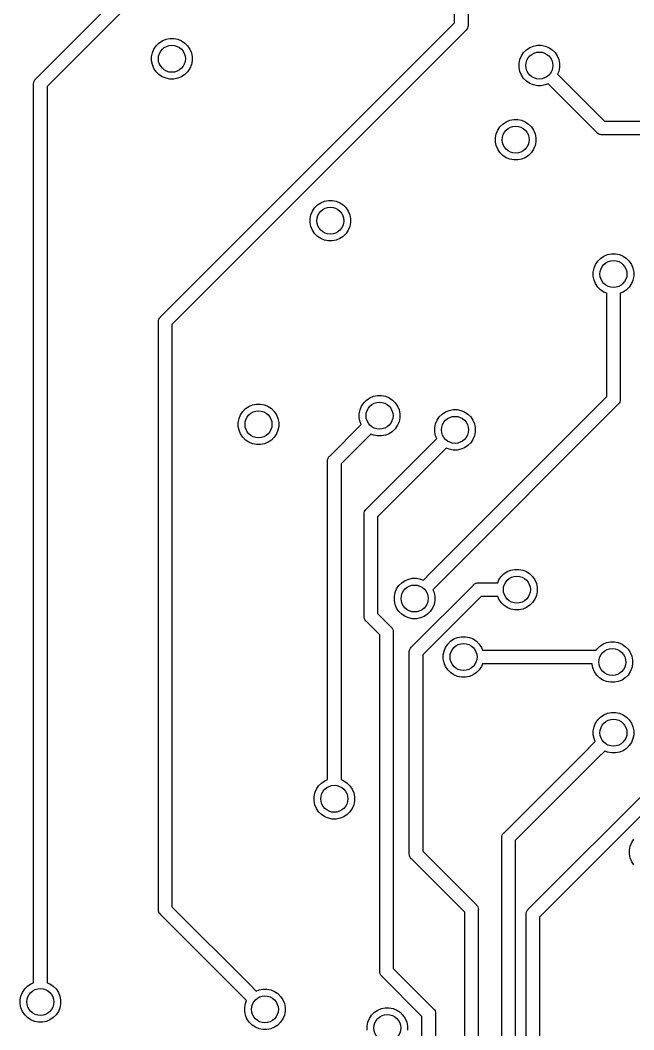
# Model space of a CAD drawing. Extents: x 71 to 174, y -171 to -82.
# Drawn here: x 121.07 to 130.18, y -119 to -104.03 of the extents above; entities that cross this region are included whole.
import ezdxf

# ---------------------------------------------------------------- set-up
doc = ezdxf.new("R2010")
doc.units = 0
doc.header["$MEASUREMENT"] = 0
doc.layers.add('BLACK', color=7, linetype='CONTINUOUS')

msp = doc.modelspace()

# ---------------------------------------------------------------- linework, layer by layer
at = {"layer": 'BLACK', "linetype": 'CONTINUOUS'}
for p, q in [((127.516, -104.072), (127.516, -99.7006)), ((127.716, -99.7006), (127.716, -104.108)), ((121.306, -104.902), (123.573, -102.634)), ((123.74, -102.75), (121.473, -105.017)), ((123.156, -108.432), (127.516, -104.072)), ((127.709, -104.152), (127.699, -104.169)), ((127.714, -104.133), (127.709, -104.152)), ((127.716, -104.118), (127.714, -104.133)), ((127.716, -104.108), (127.716, -104.113)), ((127.716, -104.113), (127.716, -104.118)), ((127.716, -104.118), (127.716, -104.118)), ((123.236, -104.317), (123.294, -104.306)), ((123.294, -104.306), (123.353, -104.306)), ((127.683, -104.187), (123.323, -108.547)), ((123.353, -104.306), (123.411, -104.317)), ((127.687, -104.184), (127.683, -104.187)), ((127.699, -104.169), (127.687, -104.184)), ((123.057, -104.464), (123.09, -104.414)), ((123.09, -104.414), (123.132, -104.373)), ((123.132, -104.373), (123.181, -104.34)), ((123.181, -104.34), (123.236, -104.317)), ((123.411, -104.317), (123.465, -104.34)), ((123.465, -104.34), (123.514, -104.373)), ((123.514, -104.373), (123.556, -104.414)), ((123.556, -104.414), (123.589, -104.464)), ((128.582, -104.473), (128.631, -104.44)), ((128.631, -104.44), (128.686, -104.417)), ((128.686, -104.417), (128.744, -104.406)), ((128.744, -104.406), (128.803, -104.406)), ((128.803, -104.406), (128.861, -104.417)), ((128.861, -104.417), (128.915, -104.44)), ((128.915, -104.44), (128.964, -104.473)), ((123.023, -104.576), (123.035, -104.518)), ((123.023, -104.635), (123.023, -104.576)), ((123.035, -104.518), (123.057, -104.464)), ((123.589, -104.464), (123.612, -104.518)), ((123.612, -104.518), (123.623, -104.576)), ((123.623, -104.576), (123.623, -104.635)), ((128.485, -104.618), (128.507, -104.564)), ((128.507, -104.564), (128.54, -104.514)), ((128.54, -104.514), (128.582, -104.473)), ((128.964, -104.473), (129.006, -104.514)), ((129.006, -104.514), (129.039, -104.564)), ((129.039, -104.564), (129.062, -104.618)), ((123.035, -104.693), (123.023, -104.635)), ((123.057, -104.748), (123.035, -104.693)), ((123.09, -104.797), (123.057, -104.748)), ((123.589, -104.748), (123.556, -104.797)), ((123.612, -104.693), (123.589, -104.748)), ((123.623, -104.635), (123.612, -104.693)), ((128.473, -104.676), (128.485, -104.618)), ((128.473, -104.735), (128.473, -104.676)), ((128.485, -104.793), (128.473, -104.735)), ((129.062, -104.618), (129.073, -104.676)), ((129.073, -104.735), (129.062, -104.793)), ((129.073, -104.676), (129.073, -104.735)), ((121.302, -104.905), (121.306, -104.902)), ((123.132, -104.839), (123.09, -104.797)), ((123.181, -104.872), (123.132, -104.839)), ((123.236, -104.894), (123.181, -104.872)), ((123.294, -104.906), (123.236, -104.894)), ((123.411, -104.894), (123.353, -104.906)), ((123.465, -104.872), (123.411, -104.894)), ((123.514, -104.839), (123.465, -104.872)), ((123.556, -104.797), (123.514, -104.839)), ((128.507, -104.848), (128.485, -104.793)), ((128.54, -104.897), (128.507, -104.848)), ((128.582, -104.939), (128.54, -104.897)), ((129.062, -104.793), (129.044, -104.835)), ((129.044, -104.835), (129.147, -104.938)), ((121.273, -104.976), (121.275, -104.956)), ((121.273, -104.981), (121.273, -104.976)), ((121.273, -118.302), (121.273, -104.981)), ((121.275, -104.956), (121.28, -104.937)), ((121.28, -104.937), (121.29, -104.92)), ((121.29, -104.92), (121.299, -104.908)), ((121.299, -104.908), (121.302, -104.905)), ((121.473, -105.017), (121.473, -118.302)), ((123.353, -104.906), (123.294, -104.906)), ((128.631, -104.972), (128.582, -104.939)), ((128.686, -104.994), (128.631, -104.972)), ((128.744, -105.006), (128.686, -104.994)), ((128.803, -105.006), (128.744, -105.006)), ((128.861, -104.994), (128.803, -105.006)), ((128.903, -104.977), (128.861, -104.994)), ((129.006, -105.08), (128.903, -104.977)), ((129.147, -104.938), (129.147, -104.938)), ((129.147, -104.938), (129.74, -105.531)), ((129.624, -105.698), (129.006, -105.08)), ((129.006, -105.08), (129.006, -105.08)), ((128.157, -105.664), (128.19, -105.614)), ((128.19, -105.614), (128.232, -105.573)), ((128.232, -105.573), (128.281, -105.54)), ((128.281, -105.54), (128.336, -105.517)), ((128.336, -105.517), (128.394, -105.506)), ((128.394, -105.506), (128.453, -105.506)), ((128.453, -105.506), (128.511, -105.517)), ((128.511, -105.517), (128.565, -105.54)), ((128.565, -105.54), (128.614, -105.573)), ((128.614, -105.573), (128.656, -105.614)), ((128.656, -105.614), (128.689, -105.664)), ((129.74, -105.531), (136.711, -105.531)), ((128.123, -105.776), (128.135, -105.718)), ((128.123, -105.835), (128.123, -105.776)), ((128.135, -105.718), (128.157, -105.664)), ((128.689, -105.664), (128.712, -105.718)), ((128.712, -105.718), (128.723, -105.776)), ((128.723, -105.776), (128.723, -105.835)), ((129.627, -105.702), (129.624, -105.698)), ((129.643, -105.715), (129.627, -105.702)), ((129.66, -105.724), (129.643, -105.715)), ((129.673, -105.728), (129.66, -105.724)), ((129.679, -105.73), (129.673, -105.728)), ((129.681, -105.73), (129.679, -105.73)), ((129.693, -105.731), (129.681, -105.73)), ((129.698, -105.731), (129.693, -105.731)), ((129.693, -105.731), (129.693, -105.731)), ((129.703, -105.731), (129.698, -105.731)), ((136.711, -105.731), (129.703, -105.731)), ((128.135, -105.893), (128.123, -105.835)), ((128.157, -105.948), (128.135, -105.893)), ((128.19, -105.997), (128.157, -105.948)), ((128.689, -105.948), (128.656, -105.997)), ((128.712, -105.893), (128.689, -105.948)), ((128.723, -105.835), (128.712, -105.893)), ((128.232, -106.039), (128.19, -105.997)), ((128.281, -106.072), (128.232, -106.039)), ((128.336, -106.094), (128.281, -106.072)), ((128.394, -106.106), (128.336, -106.094)), ((128.511, -106.094), (128.453, -106.106)), ((128.565, -106.072), (128.511, -106.094)), ((128.614, -106.039), (128.565, -106.072)), ((128.656, -105.997), (128.614, -106.039)), ((128.453, -106.106), (128.394, -106.106)), ((125.407, -106.864), (125.44, -106.814)), ((125.44, -106.814), (125.482, -106.773)), ((125.482, -106.773), (125.531, -106.74)), ((125.531, -106.74), (125.586, -106.717)), ((125.586, -106.717), (125.644, -106.706)), ((125.644, -106.706), (125.703, -106.706)), ((125.703, -106.706), (125.761, -106.717)), ((125.761, -106.717), (125.815, -106.74)), ((125.815, -106.74), (125.864, -106.773)), ((125.864, -106.773), (125.906, -106.814)), ((125.906, -106.814), (125.939, -106.864)), ((125.373, -106.976), (125.385, -106.918)), ((125.373, -107.035), (125.373, -106.976)), ((125.385, -106.918), (125.407, -106.864)), ((125.939, -106.864), (125.962, -106.918)), ((125.962, -106.918), (125.973, -106.976)), ((125.973, -106.976), (125.973, -107.035)), ((125.385, -107.093), (125.373, -107.035)), ((125.407, -107.148), (125.385, -107.093)), ((125.44, -107.197), (125.407, -107.148)), ((125.939, -107.148), (125.906, -107.197)), ((125.962, -107.093), (125.939, -107.148)), ((125.973, -107.035), (125.962, -107.093)), ((125.482, -107.239), (125.44, -107.197)), ((125.531, -107.272), (125.482, -107.239)), ((125.586, -107.294), (125.531, -107.272)), ((125.644, -107.306), (125.586, -107.294)), ((125.761, -107.294), (125.703, -107.306)), ((125.815, -107.272), (125.761, -107.294)), ((125.864, -107.239), (125.815, -107.272)), ((125.906, -107.197), (125.864, -107.239)), ((125.703, -107.306), (125.644, -107.306)), ((129.64, -107.606), (129.682, -107.564)), ((129.682, -107.564), (129.731, -107.531)), ((129.731, -107.531), (129.786, -107.509)), ((129.786, -107.509), (129.844, -107.497)), ((129.844, -107.497), (129.903, -107.497)), ((129.903, -107.497), (129.961, -107.509)), ((129.961, -107.509), (130.015, -107.531)), ((130.015, -107.531), (130.064, -107.564)), ((130.064, -107.564), (130.106, -107.606)), ((129.573, -107.768), (129.585, -107.71)), ((129.585, -107.71), (129.607, -107.655)), ((129.607, -107.655), (129.64, -107.606)), ((130.106, -107.606), (130.139, -107.655)), ((130.139, -107.655), (130.162, -107.71)), ((130.162, -107.71), (130.173, -107.768)), ((129.573, -107.827), (129.573, -107.768)), ((129.585, -107.885), (129.573, -107.827)), ((129.607, -107.939), (129.585, -107.885)), ((130.162, -107.885), (130.139, -107.939)), ((130.173, -107.827), (130.162, -107.885)), ((130.173, -107.768), (130.173, -107.827)), ((129.64, -107.989), (129.607, -107.939)), ((129.682, -108.03), (129.64, -107.989)), ((129.731, -108.063), (129.682, -108.03)), ((130.064, -108.03), (130.015, -108.063)), ((130.106, -107.989), (130.064, -108.03)), ((130.139, -107.939), (130.106, -107.989)), ((129.773, -108.081), (129.731, -108.063)), ((129.773, -109.614), (129.773, -108.081)), ((130.015, -108.063), (129.973, -108.081)), ((129.973, -108.081), (129.973, -109.651)), ((123.123, -108.501), (123.125, -108.486)), ((123.125, -108.486), (123.13, -108.467)), ((123.13, -108.467), (123.14, -108.45)), ((123.14, -108.45), (123.152, -108.435)), ((123.152, -108.435), (123.156, -108.432)), ((123.123, -108.506), (123.123, -108.501)), ((123.123, -108.501), (123.123, -108.501)), ((123.123, -108.511), (123.123, -108.506)), ((123.123, -117.211), (123.123, -108.511)), ((123.323, -108.547), (123.323, -117.174)), ((126.17, -109.706), (126.212, -109.664)), ((126.212, -109.664), (126.261, -109.631)), ((126.261, -109.631), (126.316, -109.609)), ((126.316, -109.609), (126.374, -109.597)), ((126.374, -109.597), (126.433, -109.597)), ((126.433, -109.597), (126.491, -109.609)), ((126.491, -109.609), (126.545, -109.631)), ((126.545, -109.631), (126.594, -109.664)), ((126.594, -109.664), (126.636, -109.706)), ((127.156, -112.232), (129.773, -109.614)), ((129.972, -109.675), (129.966, -109.694)), ((129.973, -109.661), (129.972, -109.675)), ((129.973, -109.651), (129.974, -109.656)), ((129.974, -109.656), (129.973, -109.661)), ((129.973, -109.661), (129.973, -109.661)), ((124.343, -109.883), (124.375, -109.834)), ((124.375, -109.834), (124.417, -109.792)), ((124.417, -109.792), (124.466, -109.759)), ((124.466, -109.759), (124.521, -109.737)), ((124.521, -109.737), (124.579, -109.725)), ((124.579, -109.725), (124.638, -109.725)), ((124.638, -109.725), (124.696, -109.737)), ((124.696, -109.737), (124.751, -109.759)), ((124.751, -109.759), (124.8, -109.792)), ((124.8, -109.792), (124.842, -109.834)), ((124.842, -109.834), (124.874, -109.883)), ((126.103, -109.868), (126.115, -109.81)), ((126.115, -109.81), (126.137, -109.755)), ((126.137, -109.755), (126.17, -109.706)), ((126.636, -109.706), (126.669, -109.755)), ((126.669, -109.755), (126.692, -109.81)), ((126.692, -109.81), (126.703, -109.868)), ((129.94, -109.73), (127.297, -112.373)), ((127.332, -109.873), (127.381, -109.84)), ((127.381, -109.84), (127.436, -109.817)), ((127.436, -109.817), (127.494, -109.806)), ((127.494, -109.806), (127.553, -109.806)), ((127.553, -109.806), (127.611, -109.817)), ((127.611, -109.817), (127.665, -109.84)), ((127.665, -109.84), (127.714, -109.873)), ((129.944, -109.727), (129.94, -109.73)), ((129.947, -109.723), (129.944, -109.727)), ((129.953, -109.716), (129.947, -109.723)), ((129.947, -109.723), (129.947, -109.723)), ((129.957, -109.711), (129.953, -109.716)), ((129.966, -109.694), (129.957, -109.711)), ((124.308, -109.996), (124.32, -109.938)), ((124.32, -109.938), (124.343, -109.883)), ((124.874, -109.883), (124.897, -109.938)), ((124.897, -109.938), (124.908, -109.996)), ((126.103, -109.927), (126.103, -109.868)), ((126.115, -109.985), (126.103, -109.927)), ((126.132, -110.027), (126.115, -109.985)), ((126.692, -109.985), (126.669, -110.039)), ((126.703, -109.927), (126.692, -109.985)), ((126.703, -109.868), (126.703, -109.927)), ((127.235, -110.018), (127.257, -109.964)), ((127.257, -109.964), (127.29, -109.914)), ((127.29, -109.914), (127.332, -109.873)), ((127.714, -109.873), (127.756, -109.914)), ((127.756, -109.914), (127.789, -109.964)), ((127.789, -109.964), (127.812, -110.018)), ((124.308, -110.055), (124.308, -109.996)), ((124.32, -110.113), (124.308, -110.055)), ((124.343, -110.167), (124.32, -110.113)), ((124.897, -110.113), (124.874, -110.167)), ((124.908, -110.055), (124.897, -110.113)), ((124.908, -109.996), (124.908, -110.055)), ((125.665, -110.494), (126.132, -110.027)), ((126.594, -110.13), (126.545, -110.163)), ((126.636, -110.089), (126.594, -110.13)), ((126.669, -110.039), (126.636, -110.089)), ((127.223, -110.076), (127.235, -110.018)), ((127.223, -110.135), (127.223, -110.076)), ((127.235, -110.193), (127.223, -110.135)), ((127.812, -110.018), (127.823, -110.076)), ((127.823, -110.135), (127.812, -110.193)), ((127.823, -110.076), (127.823, -110.135)), ((124.375, -110.216), (124.343, -110.167)), ((124.417, -110.258), (124.375, -110.216)), ((124.466, -110.291), (124.417, -110.258)), ((124.521, -110.314), (124.466, -110.291)), ((124.751, -110.291), (124.696, -110.314)), ((124.8, -110.258), (124.751, -110.291)), ((124.842, -110.216), (124.8, -110.258)), ((124.874, -110.167), (124.842, -110.216)), ((126.273, -110.168), (125.832, -110.61)), ((126.206, -111.282), (127.252, -110.235)), ((126.316, -110.186), (126.273, -110.168)), ((126.374, -110.197), (126.316, -110.186)), ((126.433, -110.197), (126.374, -110.197)), ((126.491, -110.186), (126.433, -110.197)), ((126.545, -110.163), (126.491, -110.186)), ((127.252, -110.235), (127.235, -110.193)), ((127.789, -110.248), (127.756, -110.297)), ((127.812, -110.193), (127.789, -110.248)), ((124.579, -110.325), (124.521, -110.314)), ((124.638, -110.325), (124.579, -110.325)), ((124.696, -110.314), (124.638, -110.325)), ((127.393, -110.377), (126.373, -111.397)), ((127.436, -110.394), (127.393, -110.377)), ((127.494, -110.406), (127.436, -110.394)), ((127.553, -110.406), (127.494, -110.406)), ((127.611, -110.394), (127.553, -110.406)), ((127.665, -110.372), (127.611, -110.394)), ((127.714, -110.339), (127.665, -110.372)), ((127.756, -110.297), (127.714, -110.339)), ((125.632, -110.563), (125.633, -110.549)), ((125.632, -110.568), (125.632, -110.563)), ((125.632, -110.563), (125.632, -110.563)), ((125.632, -110.573), (125.632, -110.568)), ((125.632, -115.145), (125.632, -110.573)), ((125.633, -110.549), (125.639, -110.53)), ((125.639, -110.53), (125.648, -110.513)), ((125.648, -110.513), (125.661, -110.497)), ((125.661, -110.497), (125.665, -110.494)), ((125.832, -110.61), (125.832, -115.291)), ((126.173, -111.351), (126.175, -111.336)), ((126.175, -111.336), (126.18, -111.317)), ((126.18, -111.317), (126.19, -111.3)), ((126.19, -111.3), (126.202, -111.285)), ((126.202, -111.285), (126.206, -111.282)), ((126.173, -111.356), (126.173, -111.351)), ((126.173, -111.351), (126.173, -111.351)), ((126.173, -111.361), (126.173, -111.356)), ((126.173, -112.865), (126.173, -111.361)), ((126.373, -111.397), (126.373, -112.828)), ((127.053, -112.335), (127.156, -112.232)), ((127.156, -112.232), (127.156, -112.232)), ((128.249, -112.241), (128.298, -112.208)), ((128.298, -112.208), (128.353, -112.185)), ((128.353, -112.185), (128.411, -112.174)), ((128.411, -112.174), (128.47, -112.174)), ((128.47, -112.174), (128.528, -112.185)), ((128.528, -112.185), (128.582, -112.208)), ((128.582, -112.208), (128.632, -112.241)), ((126.69, -112.414), (126.732, -112.373)), ((126.732, -112.373), (126.781, -112.34)), ((126.781, -112.34), (126.836, -112.317)), ((126.836, -112.317), (126.894, -112.306)), ((126.894, -112.306), (126.953, -112.306)), ((126.953, -112.306), (127.011, -112.317)), ((127.011, -112.317), (127.053, -112.335)), ((127.297, -112.373), (127.194, -112.476)), ((127.297, -112.373), (127.297, -112.373)), ((127.813, -112.39), (127.831, -112.381)), ((127.831, -112.381), (127.841, -112.378)), ((127.841, -112.378), (127.85, -112.375)), ((127.85, -112.375), (127.853, -112.375)), ((127.853, -112.375), (127.864, -112.374)), ((127.864, -112.374), (127.869, -112.373)), ((127.864, -112.374), (127.864, -112.374)), ((127.869, -112.373), (127.874, -112.374)), ((127.874, -112.374), (128.157, -112.374)), ((128.157, -112.374), (128.174, -112.331)), ((128.174, -112.331), (128.207, -112.282)), ((128.207, -112.282), (128.249, -112.241)), ((128.632, -112.241), (128.673, -112.282)), ((128.673, -112.282), (128.706, -112.331)), ((128.706, -112.331), (128.729, -112.386)), ((128.729, -112.386), (128.74, -112.444)), ((126.623, -112.576), (126.635, -112.518)), ((126.635, -112.518), (126.657, -112.464)), ((126.657, -112.464), (126.69, -112.414)), ((126.877, -113.324), (127.795, -112.406)), ((127.194, -112.476), (127.212, -112.518)), ((127.212, -112.518), (127.223, -112.576)), ((127.795, -112.406), (127.798, -112.403)), ((127.798, -112.403), (127.813, -112.39)), ((128.74, -112.503), (128.729, -112.561)), ((128.74, -112.444), (128.74, -112.503)), ((126.623, -112.635), (126.623, -112.576)), ((126.635, -112.693), (126.623, -112.635)), ((127.911, -112.574), (127.044, -113.44)), ((127.223, -112.635), (127.212, -112.693)), ((127.223, -112.576), (127.223, -112.635)), ((128.157, -112.574), (127.911, -112.574)), ((128.174, -112.616), (128.157, -112.574)), ((128.207, -112.665), (128.174, -112.616)), ((128.249, -112.707), (128.207, -112.665)), ((128.673, -112.665), (128.632, -112.707)), ((128.706, -112.616), (128.673, -112.665)), ((128.729, -112.561), (128.706, -112.616)), ((126.373, -112.828), (126.574, -113.03)), ((126.657, -112.748), (126.635, -112.693)), ((126.69, -112.797), (126.657, -112.748)), ((126.732, -112.839), (126.69, -112.797)), ((127.156, -112.797), (127.114, -112.839)), ((127.189, -112.748), (127.156, -112.797)), ((127.212, -112.693), (127.189, -112.748)), ((128.298, -112.739), (128.249, -112.707)), ((128.353, -112.762), (128.298, -112.739)), ((128.411, -112.774), (128.353, -112.762)), ((128.47, -112.774), (128.411, -112.774)), ((128.528, -112.762), (128.47, -112.774)), ((128.582, -112.739), (128.528, -112.762)), ((128.632, -112.707), (128.582, -112.739)), ((126.173, -112.87), (126.173, -112.865)), ((126.175, -112.889), (126.173, -112.87)), ((126.18, -112.906), (126.175, -112.889)), ((126.18, -112.908), (126.18, -112.906)), ((126.19, -112.926), (126.18, -112.908)), ((126.202, -112.941), (126.19, -112.926)), ((126.206, -112.944), (126.202, -112.941)), ((126.407, -113.145), (126.206, -112.944)), ((126.781, -112.872), (126.732, -112.839)), ((126.836, -112.894), (126.781, -112.872)), ((126.894, -112.906), (126.836, -112.894)), ((126.953, -112.906), (126.894, -112.906)), ((127.011, -112.894), (126.953, -112.906)), ((127.065, -112.872), (127.011, -112.894)), ((127.114, -112.839), (127.065, -112.872)), ((126.574, -113.03), (126.578, -113.033)), ((126.578, -113.033), (126.591, -113.048)), ((126.591, -113.048), (126.6, -113.065)), ((126.6, -113.065), (126.606, -113.084)), ((126.606, -113.084), (126.607, -113.099)), ((126.607, -113.099), (126.607, -113.099)), ((126.607, -113.099), (126.608, -113.104)), ((126.608, -113.104), (126.607, -113.109)), ((126.607, -113.109), (126.607, -118.091)), ((126.407, -118.128), (126.407, -113.145)), ((127.383, -113.33), (127.415, -113.281)), ((127.415, -113.281), (127.457, -113.239)), ((127.457, -113.239), (127.506, -113.206)), ((127.506, -113.206), (127.561, -113.184)), ((127.561, -113.184), (127.619, -113.172)), ((127.619, -113.172), (127.678, -113.172)), ((127.678, -113.172), (127.736, -113.184)), ((127.736, -113.184), (127.791, -113.206)), ((127.791, -113.206), (127.84, -113.239)), ((127.84, -113.239), (127.882, -113.281)), ((127.882, -113.281), (127.914, -113.33)), ((129.666, -113.315), (129.715, -113.283)), ((129.715, -113.283), (129.77, -113.26)), ((129.77, -113.26), (129.828, -113.248)), ((129.828, -113.248), (129.887, -113.248)), ((129.887, -113.248), (129.945, -113.26)), ((129.945, -113.26), (130, -113.283)), ((130, -113.283), (130.049, -113.315)), ((126.844, -113.393), (126.846, -113.379)), ((126.844, -113.398), (126.844, -113.393)), ((126.844, -113.393), (126.844, -113.393)), ((126.844, -113.403), (126.844, -113.398)), ((126.844, -116.388), (126.844, -113.403)), ((126.846, -113.379), (126.852, -113.36)), ((126.852, -113.36), (126.861, -113.343)), ((126.861, -113.343), (126.873, -113.327)), ((126.873, -113.327), (126.877, -113.324)), ((127.349, -113.443), (127.36, -113.385)), ((127.36, -113.385), (127.383, -113.33)), ((127.914, -113.33), (127.932, -113.372)), ((127.932, -113.372), (129.615, -113.372)), ((129.615, -113.372), (129.624, -113.357)), ((129.624, -113.357), (129.666, -113.315)), ((130.049, -113.315), (130.091, -113.357)), ((130.091, -113.357), (130.123, -113.406)), ((130.123, -113.406), (130.146, -113.461)), ((127.044, -113.44), (127.044, -116.351)), ((127.349, -113.502), (127.349, -113.443)), ((127.36, -113.56), (127.349, -113.502)), ((127.383, -113.614), (127.36, -113.56)), ((127.932, -113.572), (127.914, -113.614)), ((129.557, -113.572), (127.932, -113.572)), ((129.557, -113.578), (129.557, -113.572)), ((129.569, -113.636), (129.557, -113.578)), ((130.146, -113.461), (130.157, -113.519)), ((130.157, -113.578), (130.146, -113.636)), ((130.157, -113.519), (130.157, -113.578)), ((127.415, -113.663), (127.383, -113.614)), ((127.457, -113.705), (127.415, -113.663)), ((127.506, -113.738), (127.457, -113.705)), ((127.84, -113.705), (127.791, -113.738)), ((127.882, -113.663), (127.84, -113.705)), ((127.914, -113.614), (127.882, -113.663)), ((129.592, -113.691), (129.569, -113.636)), ((129.624, -113.74), (129.592, -113.691)), ((130.123, -113.691), (130.091, -113.74)), ((130.146, -113.636), (130.123, -113.691)), ((127.561, -113.761), (127.506, -113.738)), ((127.619, -113.772), (127.561, -113.761)), ((127.678, -113.772), (127.619, -113.772)), ((127.736, -113.761), (127.678, -113.772)), ((127.791, -113.738), (127.736, -113.761)), ((129.666, -113.781), (129.624, -113.74)), ((129.715, -113.814), (129.666, -113.781)), ((129.77, -113.837), (129.715, -113.814)), ((129.828, -113.848), (129.77, -113.837)), ((129.887, -113.848), (129.828, -113.848)), ((129.945, -113.837), (129.887, -113.848)), ((130, -113.814), (129.945, -113.837)), ((130.049, -113.781), (130, -113.814)), ((130.091, -113.74), (130.049, -113.781)), ((129.682, -114.363), (129.731, -114.33)), ((129.731, -114.33), (129.786, -114.307)), ((129.786, -114.307), (129.844, -114.296)), ((129.844, -114.296), (129.903, -114.296)), ((129.903, -114.296), (129.961, -114.307)), ((129.961, -114.307), (130.015, -114.33)), ((130.015, -114.33), (130.064, -114.363)), ((129.585, -114.508), (129.607, -114.454)), ((129.607, -114.454), (129.64, -114.404)), ((129.64, -114.404), (129.682, -114.363)), ((130.064, -114.363), (130.106, -114.404)), ((130.106, -114.404), (130.139, -114.454)), ((130.139, -114.454), (130.162, -114.508)), ((129.573, -114.566), (129.585, -114.508)), ((129.573, -114.625), (129.573, -114.566)), ((129.585, -114.683), (129.573, -114.625)), ((130.162, -114.508), (130.173, -114.566)), ((130.173, -114.625), (130.162, -114.683)), ((130.173, -114.566), (130.173, -114.625)), ((129.506, -114.821), (129.602, -114.725)), ((129.602, -114.725), (129.585, -114.683)), ((130.139, -114.738), (130.106, -114.787)), ((130.162, -114.683), (130.139, -114.738)), ((128.25, -116.077), (129.506, -114.822)), ((129.506, -114.822), (129.506, -114.821)), ((129.743, -114.867), (129.647, -114.963)), ((129.786, -114.884), (129.743, -114.867)), ((129.844, -114.896), (129.786, -114.884)), ((129.903, -114.896), (129.844, -114.896)), ((129.961, -114.884), (129.903, -114.896)), ((130.015, -114.862), (129.961, -114.884)), ((130.064, -114.829), (130.015, -114.862)), ((130.106, -114.787), (130.064, -114.829)), ((129.647, -114.963), (128.417, -116.193)), ((129.647, -114.963), (129.647, -114.963)), ((125.632, -115.291), (125.632, -115.145)), ((125.632, -115.145), (125.632, -115.145)), ((125.499, -115.383), (125.541, -115.342)), ((125.541, -115.342), (125.59, -115.309)), ((125.59, -115.309), (125.632, -115.291)), ((125.832, -115.291), (125.874, -115.309)), ((125.874, -115.309), (125.923, -115.342)), ((125.923, -115.342), (125.965, -115.383)), ((128.61, -117.213), (130.506, -115.318)), ((125.432, -115.545), (125.444, -115.487)), ((125.444, -115.487), (125.466, -115.433)), ((125.466, -115.433), (125.499, -115.383)), ((125.965, -115.383), (125.998, -115.433)), ((125.998, -115.433), (126.02, -115.487)), ((126.02, -115.487), (126.032, -115.545)), ((130.673, -115.433), (128.777, -117.329)), ((125.432, -115.604), (125.432, -115.545)), ((125.444, -115.662), (125.432, -115.604)), ((125.466, -115.717), (125.444, -115.662)), ((126.02, -115.662), (125.998, -115.717)), ((126.032, -115.604), (126.02, -115.662)), ((126.032, -115.545), (126.032, -115.604)), ((125.499, -115.766), (125.466, -115.717)), ((125.541, -115.808), (125.499, -115.766)), ((125.59, -115.84), (125.541, -115.808)), ((125.923, -115.808), (125.874, -115.84)), ((125.965, -115.766), (125.923, -115.808)), ((125.998, -115.717), (125.965, -115.766)), ((125.644, -115.863), (125.59, -115.84)), ((125.702, -115.875), (125.644, -115.863)), ((125.762, -115.875), (125.702, -115.875)), ((125.819, -115.863), (125.762, -115.875)), ((125.874, -115.84), (125.819, -115.863)), ((128.219, -116.132), (128.224, -116.113)), ((128.224, -116.113), (128.234, -116.096)), ((128.234, -116.096), (128.243, -116.084)), ((128.243, -116.084), (128.246, -116.08)), ((128.246, -116.08), (128.25, -116.077)), ((128.217, -116.151), (128.219, -116.132)), ((128.217, -116.156), (128.217, -116.151)), ((128.217, -125.469), (128.217, -116.156)), ((128.417, -116.193), (128.417, -125.505)), ((130.11, -116.335), (130.122, -116.277)), ((130.122, -116.277), (130.144, -116.223)), ((130.144, -116.223), (130.177, -116.173)), ((126.844, -116.392), (126.844, -116.388)), ((126.846, -116.412), (126.844, -116.392)), ((126.849, -116.424), (126.846, -116.412)), ((126.852, -116.431), (126.849, -116.424)), ((127.044, -116.351), (127.835, -117.142)), ((130.11, -116.394), (130.11, -116.335)), ((130.122, -116.452), (130.11, -116.394)), ((126.861, -116.448), (126.852, -116.431)), ((126.873, -116.463), (126.861, -116.448)), ((126.877, -116.467), (126.873, -116.463)), ((127.668, -117.257), (126.877, -116.467)), ((130.144, -116.507), (130.122, -116.452)), ((130.177, -116.556), (130.144, -116.507)), ((123.323, -117.174), (124.477, -118.328)), ((127.835, -117.142), (127.839, -117.145)), ((127.839, -117.145), (127.852, -117.16)), ((127.852, -117.16), (127.854, -117.164)), ((127.854, -117.164), (127.861, -117.178)), ((123.123, -117.216), (123.123, -117.211)), ((123.125, -117.235), (123.123, -117.216)), ((123.126, -117.241), (123.125, -117.235)), ((123.13, -117.254), (123.126, -117.241)), ((123.14, -117.272), (123.13, -117.254)), ((123.152, -117.287), (123.14, -117.272)), ((123.156, -117.29), (123.152, -117.287)), ((124.336, -118.47), (123.156, -117.29)), ((127.668, -124.859), (127.668, -117.257)), ((127.861, -117.178), (127.867, -117.196)), ((127.867, -117.196), (127.869, -117.216)), ((127.869, -117.216), (127.868, -117.221)), ((127.868, -117.221), (127.868, -124.896)), ((128.577, -117.283), (128.579, -117.268)), ((128.577, -117.287), (128.577, -117.283)), ((128.577, -117.283), (128.577, -117.283)), ((128.577, -117.292), (128.577, -117.287)), ((128.577, -125.618), (128.577, -117.292)), ((128.579, -117.268), (128.584, -117.249)), ((128.584, -117.249), (128.594, -117.232)), ((128.594, -117.232), (128.606, -117.216)), ((128.606, -117.216), (128.61, -117.213)), ((128.777, -117.329), (128.777, -125.655)), ((126.407, -118.133), (126.407, -118.128)), ((126.409, -118.152), (126.407, -118.133)), ((126.414, -118.171), (126.409, -118.152)), ((126.424, -118.188), (126.414, -118.171)), ((126.414, -118.171), (126.414, -118.171)), ((126.436, -118.204), (126.424, -118.188)), ((126.44, -118.207), (126.436, -118.204)), ((127.033, -118.8), (126.44, -118.207)), ((126.607, -118.091), (127.201, -118.684)), ((121.14, -118.394), (121.182, -118.353)), ((121.182, -118.353), (121.231, -118.32)), ((121.231, -118.32), (121.273, -118.302)), ((121.473, -118.302), (121.515, -118.32)), ((121.515, -118.32), (121.564, -118.353)), ((121.564, -118.353), (121.606, -118.394)), ((124.477, -118.328), (124.477, -118.328)), ((124.477, -118.328), (124.573, -118.425)), ((121.073, -118.556), (121.085, -118.498)), ((121.085, -118.498), (121.107, -118.444)), ((121.107, -118.444), (121.14, -118.394)), ((121.606, -118.394), (121.639, -118.444)), ((121.639, -118.444), (121.662, -118.498)), ((121.662, -118.498), (121.673, -118.556)), ((124.432, -118.566), (124.336, -118.47)), ((124.336, -118.47), (124.336, -118.47)), ((124.573, -118.425), (124.616, -118.407)), ((124.616, -118.407), (124.674, -118.396)), ((124.674, -118.396), (124.733, -118.396)), ((124.733, -118.396), (124.791, -118.407)), ((124.791, -118.407), (124.845, -118.43)), ((124.845, -118.43), (124.894, -118.463)), ((124.894, -118.463), (124.936, -118.504)), ((124.936, -118.504), (124.969, -118.554)), ((121.073, -118.615), (121.073, -118.556)), ((121.085, -118.673), (121.073, -118.615)), ((121.673, -118.615), (121.662, -118.673)), ((121.673, -118.556), (121.673, -118.615)), ((124.403, -118.666), (124.415, -118.608)), ((124.403, -118.725), (124.403, -118.666)), ((124.415, -118.608), (124.432, -118.566)), ((124.969, -118.554), (124.992, -118.608)), ((124.992, -118.608), (125.003, -118.666)), ((125.003, -118.666), (125.003, -118.725)), ((126.431, -118.684), (126.489, -118.672)), ((126.489, -118.672), (126.548, -118.672)), ((126.548, -118.672), (126.606, -118.684)), ((121.107, -118.728), (121.085, -118.673)), ((121.14, -118.777), (121.107, -118.728)), ((121.182, -118.819), (121.14, -118.777)), ((121.231, -118.852), (121.182, -118.819)), ((121.564, -118.819), (121.515, -118.852)), ((121.606, -118.777), (121.564, -118.819)), ((121.639, -118.728), (121.606, -118.777)), ((121.662, -118.673), (121.639, -118.728)), ((124.415, -118.783), (124.403, -118.725)), ((124.437, -118.838), (124.415, -118.783)), ((124.992, -118.783), (124.969, -118.838)), ((125.003, -118.725), (124.992, -118.783)), ((126.252, -118.83), (126.285, -118.781)), ((126.285, -118.781), (126.327, -118.739)), ((126.327, -118.739), (126.376, -118.706)), ((126.376, -118.706), (126.431, -118.684)), ((126.606, -118.684), (126.66, -118.706)), ((126.66, -118.706), (126.709, -118.739)), ((126.709, -118.739), (126.751, -118.781)), ((126.751, -118.781), (126.784, -118.83)), ((127.033, -119.527), (127.033, -118.8)), ((127.201, -118.684), (127.204, -118.688)), ((127.204, -118.688), (127.217, -118.703)), ((127.217, -118.703), (127.226, -118.72)), ((127.226, -118.72), (127.232, -118.739)), ((127.232, -118.739), (127.233, -118.754)), ((127.233, -118.754), (127.233, -118.754)), ((127.233, -118.754), (127.234, -118.759)), ((127.234, -118.759), (127.233, -118.764)), ((127.233, -118.764), (127.233, -119.672)), ((121.286, -118.874), (121.231, -118.852)), ((121.344, -118.886), (121.286, -118.874)), ((121.403, -118.886), (121.344, -118.886)), ((121.461, -118.874), (121.403, -118.886)), ((121.515, -118.852), (121.461, -118.874)), ((124.47, -118.887), (124.437, -118.838)), ((124.512, -118.929), (124.47, -118.887)), ((124.561, -118.962), (124.512, -118.929)), ((124.616, -118.984), (124.561, -118.962)), ((124.845, -118.962), (124.791, -118.984)), ((124.894, -118.929), (124.845, -118.962)), ((124.936, -118.887), (124.894, -118.929)), ((124.969, -118.838), (124.936, -118.887)), ((126.218, -118.943), (126.23, -118.885)), ((126.218, -119.002), (126.218, -118.943)), ((126.23, -118.885), (126.252, -118.83)), ((126.784, -118.83), (126.807, -118.885)), ((126.807, -118.885), (126.818, -118.943)), ((126.818, -118.943), (126.818, -119.002)), ((124.674, -118.996), (124.616, -118.984)), ((124.733, -118.996), (124.674, -118.996)), ((124.791, -118.984), (124.733, -118.996))]:
    msp.add_line(p, q, dxfattribs=at)
at = {"layer": 'BLACK'}
for centre in [(123.323, -104.606), (128.773, -104.706), (128.423, -105.806), (125.673, -107.006), (129.873, -107.797), (124.608, -110.025), (126.403, -109.897), (127.523, -110.106), (128.44, -112.474), (126.923, -112.606), (127.649, -113.472), (129.857, -113.548), (129.873, -114.596), (125.732, -115.575), (121.373, -118.586), (124.703, -118.696), (126.518, -118.972)]:
    msp.add_circle(centre, 0.2, dxfattribs=at)

doc.saveas('drawing.dxf')
